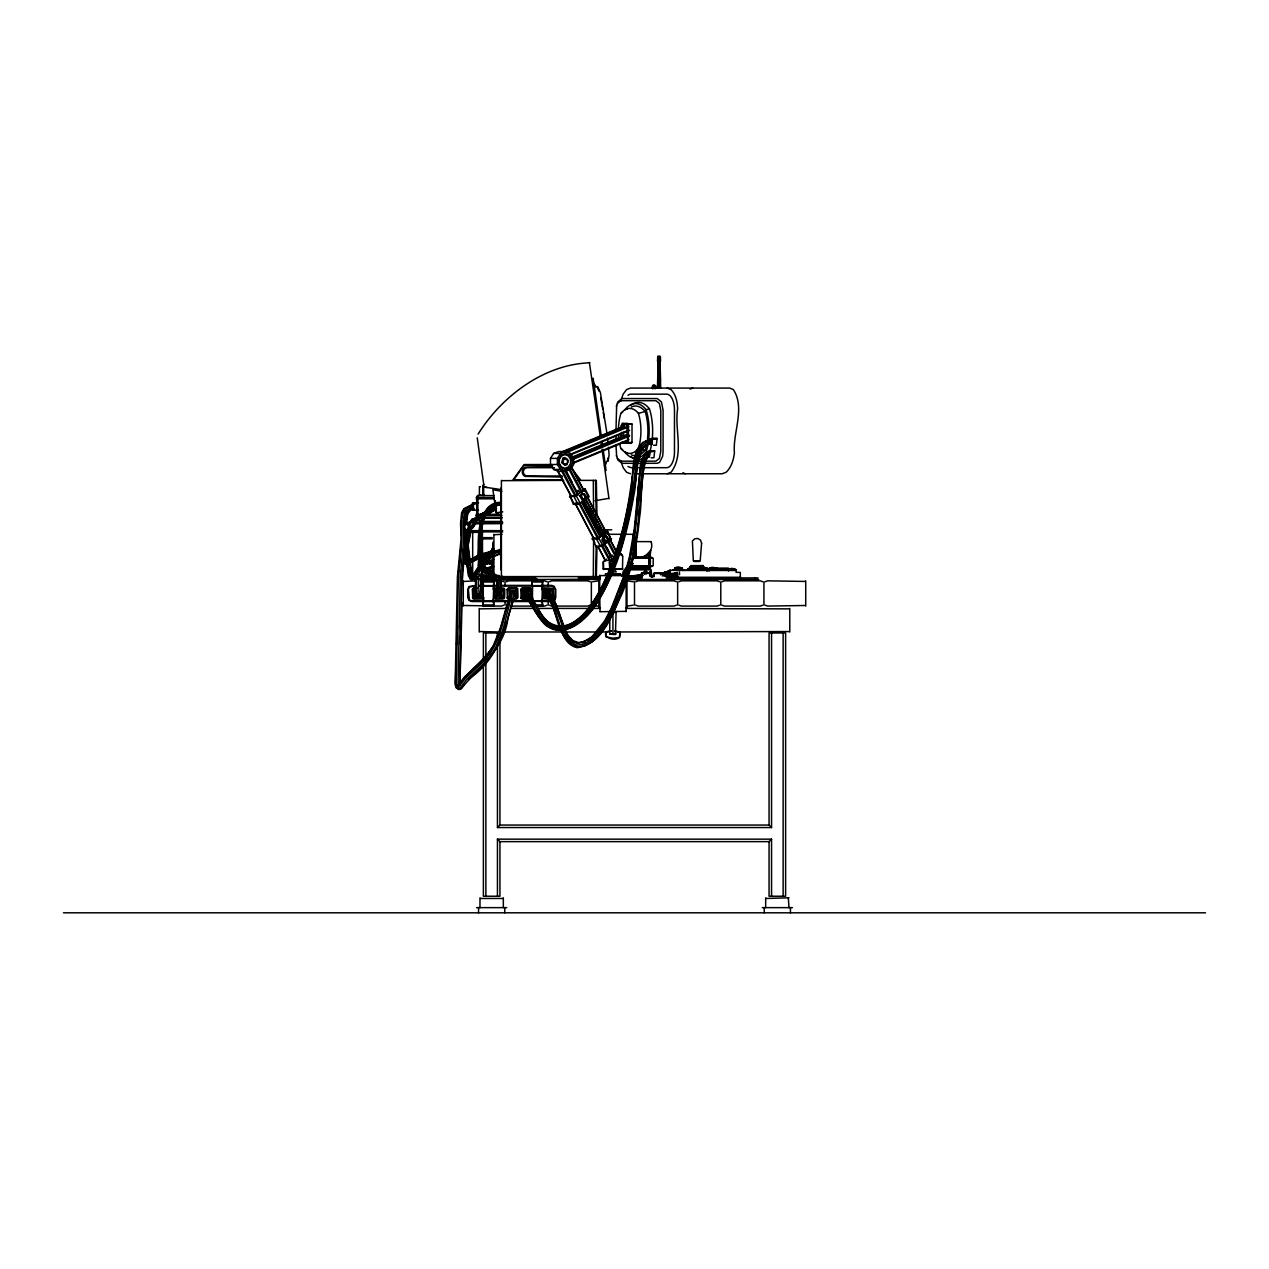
<?xml version="1.0" encoding="UTF-8"?>
<svg xmlns="http://www.w3.org/2000/svg" width="1269" height="1269" viewBox="0 0 1269 1269"><rect width="100%" height="100%" fill="white"/><g stroke="black" fill="none" stroke-linecap="round" stroke-linejoin="round"><path stroke-width="1.5" d="M478.461 503.079L473.416 504.094L473.432 508.996L473.416 508.092M476.208 515.642L476.208 514.342L482.109 514.342M477.112 516.515L477.572 517.546L477.572 495.592L494.244 495.592M493.911 606.138L483.14 606.344L483.124 604.932L483.14 580.583L493.911 580.79M492.975 552.634L492.975 543.957M493.895 606.344L493.244 599.428M504.761 912.808L504.761 907.636M542.656 606.138L531.885 606.344L532.123 602.981M542.64 606.344L541.99 599.428M615.291 557.123L609.231 561.961L609.802 569.575L603.172 568.924L603.172 561.961L606.408 559.137M616.004 445.562L616.639 456.332M616.004 439.708L616.004 435.79M616.004 429.937L616.639 405.493M651.14 457.776L653.916 457.776L654.661 451.145L649.506 452.161L649.347 455.936L646.936 455.936L647.349 456.792M649.902 452.113L649.395 456.792M653.567 445.245L656.343 445.245L657.088 438.598L651.933 439.613L651.425 444.087L649.331 443.373L649.696 444.087M652.329 439.566L651.822 444.245M652.567 388.615C650.331 384.079 657.834 384.079 655.597 388.615M492.039 566.815L492.055 567.893L492.055 562.04L491.722 567.703M635.832 556.345C644.795 559.962 654.582 550.651 651.013 541.562M642.019 575.491L641.004 575.698C639.703 570.939 651.79 571.05 649.744 575.698L654.043 575.698L654.09 573.398L657.453 573.318M462.122 583.899L465.342 539.785L468.848 525.889L465.723 540.562M658.595 388.044L658.69 356.399M466.088 524.287L467.864 513.469L472.068 508.568M479.571 562.072C482.49 543.243 475.24 509.313 500.049 504.808M473.416 504.094L463.772 508.948L461.615 512.787L460.568 523.51L461.028 539.404L457.411 576.951L455.174 682.595L455.571 685.752L457.126 686.799L464.866 676.71L485.297 657.802L493.213 645.969L500.636 627.219L510.297 593.004L511.153 591.592L514.215 592.226C514.484 601.823 508.932 611.198 507.537 620.763C502.952 650.426 478.096 667.668 460.726 689.353L459.172 688.353M465.818 524.89L467.69 512.248L470.926 508.504M479.523 554.997L479.46 566.164M501.176 585.612L501.16 594.257L498.463 595.224L497.369 594.241L496.417 578.41L493.371 578.156L486.725 571.827L482.902 570.622M646.191 573.969L646.444 571.098L646.603 573.588M648.824 562.833L649.585 554.109L648.824 554.379M649.585 554.093L649.791 554.664C646.286 569.194 652.536 569.908 649.585 554.109M658.405 368.137L658.484 361.157M650.109 565.625L649.03 553.823M648.792 565.609L648.792 557.694M611.277 630.772C597.239 632.771 612.118 643.383 619.542 637.419L620.002 632.279L614.577 630.772M611.277 631.28L606.344 631.708L605.852 636.864L612.927 638.18L619.51 637.435L620.002 632.311L614.577 631.28M658.072 361.157L657.58 388.044L657.961 361.157M456.142 656.2L455.444 684.388L455.857 687.56L458.918 689.638L466.77 679.375L487.566 660.102L495.608 647.793L503.349 628.218L512.787 591.275M501.16 594.257L500.827 579.156M480.094 563.674C483.061 544.353 475.082 509.678 500.097 504.539M513.755 596.16L514.627 593.908M660.499 573.715L660.816 574.524M478.175 566.244C481.205 545.622 473.258 509.155 500.002 503.841M561.31 630.217C563.912 637.926 568.48 645.905 577.094 647.666C603.029 644.335 612.261 613.879 622.08 593.654C631.994 569.432 637.054 543.624 639.56 517.657C642.875 496.576 639.179 472.385 649.157 453.461L648.57 452.494L644.747 454.508L640.623 463.042L634.246 529.332L629.376 557.313L624.903 573.604L611.293 608.232L604.631 620.906L591.592 637.292L584.819 641.448L578.41 642.622L572.811 640.496L568.417 636.166M648.856 564.039L650.109 565.165L650.188 564.039M497.369 594.241L496.353 576.84L493.292 576.602L484.647 569.321L477.588 569.083L482.061 561.421L491.595 553.125M649.442 574.048L650.315 571.351L650.14 573.937M456.554 644.779L457.474 625.633M459.981 643.621L460.33 635.896M531.87 580.79L542.656 580.79M514.215 592.226C507.188 624.697 498.352 659.864 468.435 679.137M649.871 574.143C652.187 565.784 650.299 578.997 653.519 576.094M483.901 597.509L483.14 604.805M493.244 599.618L493.895 582.122M532.552 587.499L532.409 600.951M542.006 599.618L542.656 582.122M493.133 589.419L493.895 580.583M532.647 597.509L532.393 601.3L551.714 601.538M541.895 589.419L542.64 580.583M582.709 493.641L585.881 497.274L583.09 499.669L581.805 499.558L579.917 496.036L582.709 493.641C586.23 493.482 587.055 500.065 582.614 499.589M585.358 497.987L607.55 539.499C609.977 542.482 600.792 541.451 603.758 538.088C610.31 546.431 599.063 539.008 603.425 537.786C605.059 532.583 610.421 539.611 607.439 539.991L604.758 541.911M608.311 539.991C604.647 533.218 607.883 536.755 602.458 538.278M500.034 595.24L499.938 578.331L498.971 575.539L495.83 575.269L487.058 568.036L480.19 567.846C483.235 559.566 490.77 551.967 499.812 550.445L496.29 551.269M488.295 575.65L483.061 571.811L482.093 572.462L480.586 593.464L479.777 595.415L477.794 596.224L475.812 595.415L476.843 573.398L477.683 570.669L478.572 569.892L479.856 570.733M479.777 595.415L481.586 570.669L482.49 569.892L487.534 573.096M498.463 595.224L498.368 578.442L497.416 575.65L494.323 575.396L485.63 568.147L478.619 567.941C478.746 547.589 472.972 506.966 500.002 502.603M637.022 505.585L637.657 495.957M648.729 554.791L648.84 565.086L650.172 565.117L649.791 554.664L648.491 554.918L648.729 556.33M640.211 500.414L640.908 490.992M479.047 544.385L478.254 555.061M636.467 513.295L635.626 522.416M644.366 573.889L644.414 571.383L645.064 574.111M638.973 517.625L639.687 508.06M465.422 544.433L465.723 540.784M609.009 498.78L602.061 449.274M480.396 542.783L480.999 535.534M460.028 556.917L459.283 564.499M460.346 553.236L461.281 542.164M465.184 525.049C465.136 518.783 465.374 509.852 473.147 508.599L467.008 511.74L465.184 515.024M479.476 539.198C480.618 525.287 481.697 502.936 500.049 502.318M638.291 488.327L639.021 480.983M467.579 545.813L470.72 529.506M476.192 576.443L475.812 591.513M461.329 520.845L461.297 535.01M461.678 517.292L462.027 513.739L464.105 510.027M631.74 483.743L632.438 476.652M641.559 483.759L642.082 478.619M642.828 471.243L643.415 465.58M637.641 529.903L638.402 522.891M457.998 576.174L458.632 570.336M640.306 469.8C636.467 504.602 636.277 540.182 625.236 573.794C614.386 598.207 607.661 636.372 577.585 643.399L571.811 641.115L567.275 636.578L563.944 629.963M653.741 385.284L653.678 388.615M459.901 683.769L462.075 602.965M478.619 567.941C481.903 559.09 490.183 551.285 499.812 549.858M630.677 492.848L631.343 487.344M735.925 570.733C735.877 567.941 728.152 567.306 728.66 570.733M481.601 530.125L482.283 524.747M634.484 486.138L629.281 516.245L621.413 547.542M639.925 474.463C641.21 467.04 640.322 456.206 648.57 452.494M635.372 477.477L635.801 474.273M708.863 570.764L709.197 568.274L716.509 568.639M709.228 570.733C707.658 566.26 716.224 566.593 716.509 569.686M633.12 471.703L636.546 453.842M641.686 575.698L642.146 573.318L643.684 573.318M466.437 555.6L466.294 561.929M633.215 540.816L633.77 537.025M634.326 533.234L634.881 529.427M636.53 537.548L637.355 531.822M607.454 461.297L607.946 458.014M608.152 461.186L609.12 454.651L608.454 447.307M511.153 591.592L501.572 627.806L493.942 647.142L485.932 659.261L465.279 678.376L457.427 688.575M661.45 573.731L669.921 570.447L670.111 572.414L665.432 574.191M636.435 469.482L637.038 465.802M621.667 426.479L622.54 424.75L627.172 424.75M623.491 426.479L624.364 424.75M510.566 595.526L510.297 593.004M593.305 576.507L593.575 541.308M629.392 500.525L630.106 496.623M635.69 543.275L628.853 573.239M631.883 548.256L632.581 544.56M626.838 513.929L627.584 510.122M735.528 569.321L728.961 569.289L735.544 569.638M474.511 588.8L473.527 589.197L475.066 590.735L475.066 596.192L473.527 597.731L474.511 598.127L482.061 597.731L482.458 590.18L481.078 588.8M482.061 597.731L480.523 596.192L480.523 590.735L482.061 589.197M495.973 588.8L495.005 589.197L496.544 590.735L496.544 596.192L495.005 597.731L495.973 598.127L503.539 597.731L503.936 590.18L502.556 588.8M503.539 597.731L501.985 596.192L501.985 590.735L503.539 589.197M515.753 598.127L517.133 596.747L517.133 590.18L515.753 588.8L508.203 589.197L509.741 590.735L509.741 596.192M516.721 597.731L515.182 596.192L515.182 590.735L516.721 589.197M529.49 598.127L530.87 596.747L530.474 589.197L521.94 589.197L523.478 590.735L523.478 596.192L521.94 597.731L527.841 598.127M528.935 596.192L528.935 590.735L530.474 589.197M551.111 598.127L552.491 596.747L552.078 589.197L543.56 589.197L545.099 590.735L545.099 596.192L543.56 597.731L549.461 598.127M550.54 596.192L550.54 590.735L552.078 589.197M585.009 497.274C587.119 499.431 583.137 489.485 580.901 495.544L580.028 495.544M660.53 574.635L665.146 571.843L666.622 572.858L665.575 573.889L670.27 572.176M664.813 572.779L665.464 572.335L660.578 574.365L666.082 571.938M664.94 572.858L669.921 570.447M669.572 572.176L669.207 570.447M477.794 596.224L478.905 572.747L480.634 569.083L483.775 571.288M620.89 426.178L622.381 423.196L632.01 424.068L632.01 442.484L630.947 443.357L621.334 442.484L626.426 443.357M626.918 443.357L628.409 440.375L628.409 426.178L626.918 423.196M468.023 540.975L471.862 527.143L468.15 545.242L472.163 576.887M674.521 569.321L674.822 567.877M689.479 568.671L689.781 567.227M708.879 569.718L709.197 568.274M728.295 570.764L729.009 568.972M637.657 462.138L638.37 458.807M674.886 569.305C674.378 565.879 682.103 566.513 682.151 569.305M709.26 569.686L709.625 567.925L716.144 568.591M482.664 523.018L484.155 516.102L488.279 508.171L490.564 506.41M633.326 557.916L631.803 561.295M662.307 575.952C670.318 573.112 656.834 572.113 653.884 573.318M623.301 530.188L624.887 523.018M474.13 502.794L472.449 503.619M479.412 486.693L479.412 495.164M463.28 580.837L463.28 606.09M501.398 480.38L501.398 576.507M493.911 534.297L493.911 574.397M479.222 608.422L479.222 631.978M479.983 897.786L479.983 907.636M599.714 575.206L599.714 590.593M635.832 541.562L635.896 556.282M626.14 611.721L626.14 581.043M646.444 571.098L644.795 571.034L644.795 573.509M670.143 570.146L670.143 577.284M789.778 631.978L789.778 608.422M805.72 606.09L805.72 580.837M765.667 897.786L765.667 907.636M469.133 526.905L470.133 527.698C463.819 544.401 467.325 563.135 471.354 579.632L472.227 579.901M464.914 517.53L466.595 511.28M503.476 618.574L504.269 615.639M627.172 568.433L630.138 557.503M620.747 539.277L622.286 533.821M504.665 614.18L505.585 610.912M468.531 528.776C462.757 545.036 466.389 563.246 470.196 579.235L471.053 579.521M506.045 609.294L506.87 606.408M602.981 537.564L580.901 495.544L603.616 537.564L583.28 499.447M501.112 626.775L503.095 620.049M640.988 463.931L642.336 459.457M504.491 627.124L506.014 622.127M468.642 523.811L468.642 530.458L465.279 530.458M604.504 465.85L605.44 462.947M605.202 465.755L606.614 461.408M507.283 604.964L508.504 601.22M511.93 601.855L513.041 598.524M616.417 406.334L617.86 401.892L622 398.545L657.263 398.545L661.419 401.892L663.084 410.188L663.084 451.637L662.624 456.332L659.61 462.36L657.263 463.296L622 463.296L617.86 459.949L616.417 455.508M620.763 401.178L623.095 394.247L626.569 389.599L630.392 388.076L729.675 388.076L733.371 389.599C745.538 408.301 732.61 432.539 734.402 452.985C733.482 459.997 731.452 467.23 726.169 472.242L722.204 473.765L636.213 473.765M621.683 576.3L623.349 571.367L627.267 566.164M500.494 628.583C495.497 653.662 472.084 666.193 458.172 685.355L456.666 684.292L456.285 681.136L458.426 576.142L461.979 538.881L461.488 523.082L462.519 512.375L464.613 508.568L473.147 504.269L473.147 508.837M619.383 591.576L625.062 575.666M628.345 575.111L614.006 611.119M610.278 569.813L617.543 550.143M620.89 549.414C609.215 578.997 597.826 618.622 564.324 629.725M639.084 455.476C640.258 449.496 644.541 444.055 650.981 443.769L650.965 439.835C630.407 442.389 634.262 470.164 630.994 485.17C626.537 520.02 617.353 554.41 602.125 586.167C592.829 604.758 571.098 638.83 547.113 621.064C538.278 612.816 535.328 599.507 526.365 591.592L523.97 593.321C530.648 603.536 536.454 614.91 544.528 624.205C563.515 641.019 587.373 619.653 597.112 602.664C617.591 570.304 627.235 532.583 633.881 495.243C637.387 479 634.754 459.854 644.922 445.927M657.881 356.399L657.691 361.157M652.932 385.284L652.726 388.615M622.841 575.698L624.443 571.605M624.062 576.174L625.585 572.256M624.285 576.11L625.76 572.351M637.212 452.192L639.195 447.227M475.701 585.39L468.943 586.564L467.769 589.419L467.769 597.509L468.943 600.364L471.798 601.538L508.837 601.538M475.812 585.977L469.403 587.024L468.356 589.546L469.403 599.904L471.925 600.951L508.837 600.951M476.985 588.023L473.734 588.023L472.354 589.403L472.75 598.508L482.664 598.333L482.839 588.419L483.235 597.525L481.855 598.905L473.734 598.905M472.512 589.562L473.892 588.182M473.527 589.197L473.527 597.731M504.301 588.419L504.539 597.366L503.158 598.746L494.228 598.508L494.228 588.419L503.333 588.023L504.713 589.403L504.301 598.508L495.211 598.905M493.99 589.562L495.37 588.182M495.005 589.197L495.005 597.731M516.531 588.023L508.393 588.023L507.013 589.403L507.426 598.508L516.531 598.905L517.911 597.525L517.498 588.419L508.568 588.182L507.188 589.562M508.203 589.197L507.79 596.747L509.17 598.127M530.268 588.023L522.146 588.023L520.766 589.403L521.162 598.508L528.158 598.746M512.47 598.746L517.34 598.333L517.498 588.419M520.924 589.562L522.305 588.182L531.235 588.419L531.235 598.508L531.235 588.419M521.94 589.197L521.94 597.731M549.763 598.746L542.942 598.333L542.545 589.562L543.925 588.182L552.697 588.594L552.856 598.508L552.856 588.419L542.783 588.419L542.783 598.508L550.254 598.905M543.56 589.197L543.56 597.731M595.542 576.507L596.176 547.256M596.335 576.507L596.969 547.256M649.538 441.517L650.965 439.835M647.666 452.763L644.604 455.857M614.196 603.584L616.417 598.445M497.845 643.748L501.271 635.88M477.112 496.639L477.572 495.592M602.807 586.675L605.043 581.614M606.534 578.252L609.532 571.51M663.211 573.715L666.495 573.318L664.94 573.398M582.852 501.541L578.029 504.316L573.445 504.316L569.892 495.893L573.08 501.874M571.066 495.576L574.825 496.068L578.125 494.038M573.445 504.316L573.874 503.365M593.353 538.119L575.063 503.047M583.692 489.771L581.25 491.817L576.412 491.817L578.521 490.262M569.464 496.845L576.3 495.893L585.088 488.993L582.788 488.993M587.69 497.242L585.279 499.256M586.072 499.256L589.07 496.465L585.088 488.993M605.313 531.235L607.613 531.235L611.166 539.658L602.807 545.591L595.97 546.542L592.417 538.119L594.812 542.609M593.591 537.802L597.35 538.31L600.649 536.264M595.97 546.542L596.398 545.591M587.801 497.591L606.17 532.028L603.774 534.043M604.615 534.011L607.613 531.235M603.854 543.1L612.15 558.646L610.341 560.216L605.329 560.597L598.127 546.384M615.37 556.361L611.293 556.361L606.868 547.367M611.563 569.575L622.508 568.924L622.746 556.171L620.969 553.776L617.94 553.776M657.088 438.598L652.964 438.297L649.252 439.566L651.933 439.613M654.661 451.145L650.553 450.844L646.825 452.113L649.506 452.161M644.43 461.519L648.57 456.158M607.772 616.702L611.975 608.723M607.645 622.793L613.101 612.784M484.71 567.957L485.567 566.45M559.47 625.506L552.665 606.249L545.559 593.004L548.002 591.275C561.009 604.932 559.058 628.25 573.223 641.257M595.288 599.698L601.871 588.293M477.731 570.955L474.828 575.555L472.338 576.602L475.098 576.602M481.665 569.115L483.949 565.006L491.975 562.627M476.621 570.558L473.654 575.222L471.275 576.11M474.352 574.302L477.62 568.877M484.25 558.122L480.126 564.832M477.525 568.147L471.782 576.634M483.156 562.183L485.059 559.09M480.602 564.055L485.995 555.6M480.317 563.642L485.741 555.061M550.492 458.379L553.601 453.445L558.63 451.558L565.53 451.558L570.558 453.445L573.667 458.379L573.667 464.502L570.558 469.435L565.53 471.322L558.63 471.322L553.601 469.435L550.492 464.502L550.492 458.379L557.377 458.379L560.501 453.445L565.53 451.558M470.45 527.967L473.591 523.129L476.589 522.257L474.4 519.084L472.417 518.862L468.198 524.874L468.705 526.603L472.433 528.11L476.589 522.257M468.705 526.603L471.878 521.718L471.386 519.973M472.417 518.862L468.198 524.874M472.433 528.11L475.558 523.351M488.708 654.867L490.643 651.965M461.773 687.893L464.026 684.578M478.096 434.109C501.35 396.896 542.577 365.44 587.373 362.918L589.863 362.553M599.777 629.376L601.966 626.22M513.866 479.745L523.811 465.469L552.459 465.469M588.895 608.85L594.225 601.22M483.092 566.688L491.166 557.234L499.812 553.347M606.725 624.459L599.571 634.326L592.369 641.559L584.93 645.794M482.188 567.655L490.675 557.916L499.812 553.95M475.431 576.76L476.272 575.634M617.384 403.431L620.874 400.687L655.914 400.687L659.404 403.431L660.784 410.395L660.784 451.431L659.404 458.41L655.93 461.155L638.402 461.155M471.925 520.211L474.654 519.053L471.925 520.211L472.322 521.591L475.24 522.891L476.002 520.163L476.049 522.019M468.388 525.54L469.562 524.192L468.784 526.921L472.084 527.634L470.085 527.92L468.562 525.778M472.306 577.252L473.242 576.063M468.784 526.921L470.529 527.523M650.87 576.824L653.107 576.221L652.028 576.745M475.24 522.891L476.398 521.543M473.686 522.701L475.605 522.431M487.867 556.647L489.247 555.013M635.309 555.743L634.246 555.727M472.322 521.591L472.306 519.767M616.686 568.924L615.798 568.924M622.191 569.575L622.746 568.924L603.172 568.924M486.884 556.25L488.486 554.442M640.813 578.426L626.22 579.045M483.441 561.533L485.789 558.915M474.701 519.116L472.671 519.751L474.194 521.924L481.379 517.213M471.703 528.11L472.512 527.222M475.542 522.067L475.891 520.084M496.052 508.932L474.241 521.718L473.242 520.893L472.94 519.862L476.161 517.038L495.544 506.045M631.978 562.532L632.501 563.896M631.216 565.022L632.232 563.912M631.359 565.149L632.93 563.42M631.518 565.244L632.945 563.69M643.034 442.199C631.248 456.507 633.929 477.223 630.376 494.513C623.872 531.013 614.259 567.719 594.749 599.587C585.866 615.465 564.086 637.038 545.956 621.144C537.866 612.451 533.281 601.189 526.365 591.592M598.682 630.947L592.1 637.958L588.007 640.464M474.13 510.344L472.449 509.535M479.412 521.448L502.016 521.448M472.75 598.508L472.512 597.366M494.228 598.508L493.99 597.366M507.426 598.508L507.188 597.366M508.203 597.731L509.44 596.478M521.162 598.508L520.924 597.366M554.125 587.024L555.759 589.419L555.759 597.509L554.569 600.364L555.172 589.546L554.125 587.024L551.603 585.977L501.065 585.977M607.613 534.297L633.326 534.297M645.223 556.092L650.775 550.54L650.14 555.457L644.684 556.155M599.714 611.721L625.776 611.357M612.927 634.579L612.927 612.562L616.084 612.562L615.417 634.579L609.77 633.913L609.77 616.433M683.198 570.463L683.896 569.781L673.046 569.781L673.728 570.463M497.448 827.547L499.938 825.056L769.062 825.056L771.552 827.547L497.448 827.547L497.448 644.747M503.333 907.636L503.333 897.786M769.062 825.056L769.062 632.961L785.622 632.961L785.622 896.231L769.062 896.231L769.062 841.633L771.552 839.158L497.448 839.158L497.448 896.231M766.365 898.468L789.017 897.786M740.319 577.284L740.319 572.43L736.004 572.303M476.858 666.828L480.935 662.894M497.385 592.877L498.511 591.925M472.94 519.862L480.903 514.215L495.64 506.41M475.367 521.829L482.585 516.769M473.242 520.893L495.862 507.6M649.109 454.937L645.16 460.06L644.002 464.327L637.514 529.934L632.517 558.233L621.334 593.242L613.498 611.103L606.106 624.554L598.809 634.484L591.465 641.733L583.851 645.937L576.649 646.952C555.203 638.45 558.757 609.183 545.559 593.004M649.696 554.759L648.76 554.918M644.557 573.318L642.019 573.334L642.923 573.318M489.326 561.802L493.704 559.28M488.486 562.072L493.181 559.407M670.46 571.304L662.355 574.492M483.489 577.633C474.987 581.012 493.657 578.616 479.888 574.492M591.988 539.071L596.573 539.071L601.395 536.295M609.231 557.123L612.07 555.108M487.566 552.983L492.658 550.175M487.962 552.983L492.658 550.413M606.249 559.756L603.394 561.786L603.743 569.575M612.959 559.756L610.103 561.786L610.119 568.924M486.313 568.639L491.975 565.974L491.975 567.655L489.913 567.941M641.591 577.712L638.799 579.505L625.839 579.425M618.431 428.922A33.486 16.703 -90 0 1 620.89 413.361L622.682 412.108M477.525 571.811L475.415 578.537L475.812 595.415M649.744 575.698L649.807 573.414M477.144 517.244L486.297 511.581M500.034 515.166L496.147 512.755L496.369 508.346M649.157 453.461L644.271 458.664L642.891 463.169L633.977 542.989L626.474 574.365L620.018 592.353L612.356 609.913L605.234 623.095L598.207 632.834L591.132 639.988L583.803 644.144L576.856 645.175C555.901 636.578 558.947 607.867 546.384 591.592M470.561 562.516L481.728 556.52M469.467 563.388L481.046 557.202L489.755 554.585M469.498 561.929L480.237 556.345L491.975 553.125M469.102 560.311L477.445 555.679M469.324 560.39L478.381 555.616M468.198 562.738L465.342 564.404L464.803 563.23L465.263 552.792M468.023 561.199L465.12 562.897L464.533 561.77L464.898 549.858L468.293 575.158L469.689 578.061L471.433 577.998M484.298 515.436L496.02 509.218M491.722 561.104L492.943 560.422M484.012 515.975L496.116 509.583M489.897 561.644L491.389 560.835M480.967 574.254L481.966 573.715C494.783 579.489 478.064 578.283 483.949 577.918M490.881 509.139L494.038 507.505M648.919 555.108L649.791 554.664M641.004 575.698L643.066 575.491M489.104 569.131L491.563 567.957M579.996 503.047L574.825 503.555M605.63 541.609L604.33 541.8M601.347 545.781L602.537 545.273M624.174 426.035L561.009 452.208L565.086 452.208L628.266 426.035M562.659 452.161L622.222 427.479M567.481 452.161L628.853 426.733M570.193 454.334L627.949 430.397M570.051 455.032L629.614 430.35M571.082 457.538L626.807 434.458M572.731 457.49L623.063 436.647M573.366 458.283L629.107 435.204M572.16 459.727L629.694 435.901M573.08 462.662L628.805 439.566M572.922 463.359L626.854 441.009M487.597 568.972L491.975 567.465M648.887 554.712L649.839 554.315M620.89 413.361A33.486 16.735 -89.9 0 1 638.434 413.361L645.16 411.553A36.706 18.353 -90 0 1 647.444 439.28M490.056 568.115L493.736 566.799M667.256 473.765L671.079 472.242C684.625 454.35 674.267 429.239 677.646 408.84C677.329 401.987 676.028 394.722 671.079 389.599L667.256 388.076M605.043 536.089L584.723 497.987L587.499 503.174M506.379 581.741L508.679 580.837L544.591 580.837L546.891 581.741M549.525 581.741L551.825 580.837L587.737 580.837L590.037 581.741M503.745 605.186L501.445 606.09L463.899 605.487M592.671 581.741L598.746 580.837M546.891 605.186L544.591 606.09L510.566 606.09M635.817 581.741L638.117 580.837L674.029 580.837L676.329 581.741M590.037 605.186L587.737 606.09L551.825 606.09L549.525 605.186M678.963 581.741L681.263 580.837L717.175 580.837L719.475 581.741M633.183 605.186L627.108 606.09M722.109 581.741L724.409 580.837L760.321 580.837L762.621 581.741M676.329 605.186L674.029 606.09L638.117 606.09L635.817 605.186M765.255 581.741L767.555 580.837L805.101 581.44M719.475 605.186L717.175 606.09L681.263 606.09L678.963 605.186M762.621 605.186L760.321 606.09L724.409 606.09L722.109 605.186M489.675 568.956L491.626 568.195M486.884 563.737L491.024 562.135M690.162 389.091L692.811 388.076M664.385 575.618L666.193 575.698L665.844 573.414M648.618 555.029L649.284 553.918M608.486 498.4L595.05 500.747M491.706 505.538L496.084 503.904M486.471 562.595L490.77 561.009M627.346 408.808L624.887 409.713A39.656 19.828 -90 0 1 646.095 409.713L649.442 408.808A41.354 20.669 -90 0 1 652.139 439.994M488.851 569.131L493.26 567.735M665.178 572.811L667.034 572.145M646.809 444.784L650.981 443.769M652.092 576.713L654.106 576.618M480.761 554.156L493.229 550.809M660.895 574.492L664.226 573.35M480.094 554.823L493.133 551.365M487.391 562.04L490.532 560.977M469.149 506.728L473.147 505.379M473.147 507.394L467.515 510.281L465.675 513.659L464.771 524.16L465.295 539.864L461.789 576.951L459.965 685.086L458.474 684.007L458.125 680.866L460.25 576.142L463.756 539.071L463.233 523.351L464.2 512.739L466.167 509.123L473.147 505.601M566.672 626.172L572.256 624.316M639.354 578.759L642.146 577.839M660.467 574.016L664.813 572.589M480.015 594.209L476.065 594.209M652.964 438.297L649.395 439.28L656.93 438.297M650.553 450.844L646.984 451.827L654.518 450.844M499.812 551.904C491.214 553.522 484.33 561.041 481.379 568.877L482.617 569.321M489.612 564.277L491.975 563.674M485.059 563.801L488.803 562.881M619.542 554.093L620.969 553.776M620.081 554.712L622.111 555.045L622.508 556.282M667.843 571.653L669.762 571.224M501.667 480.665L563.706 480.38M479.603 486.884L480.475 486.693M474.273 502.952L478.461 502.794L473.432 503.809M494.323 534.709L502.016 534.297M635.896 541.625L650.949 541.625M463.899 581.44L476.272 580.837M600.078 575.587L625.776 575.587M479.65 608.866L507.219 608.422M670.302 570.32L687.163 570.146M805.101 605.487L767.555 606.09L765.255 605.186M789.35 631.55L617.733 631.978M480.665 898.468L502.635 898.468M666.177 572.398C664.972 573.065 666.384 570.542 666.733 573.604M640.322 577.157L634.484 577.268M667.843 571.986L669.762 571.558L669.762 574.698M677.36 572.287L674.664 572.874L674.664 576.443L677.836 577.046L677.424 572.985M641.384 573.414L642.653 573.334M640.655 578.077L633.199 578.156M480.523 596.192L475.066 596.192M501.985 596.192L496.544 596.192M514.389 596.351L515.182 596.192M475.066 590.735L475.875 590.577M496.544 590.735L497.353 590.577M509.741 590.735L515.182 590.735M523.478 590.735L528.935 590.735M545.099 590.735L550.54 590.735M651.584 442.405C633.643 446.45 638.402 471.989 634.563 485.726C629.408 521.226 620.351 556.409 604.456 588.705C593.955 607.597 574.984 637.99 549.398 627.108C536.803 619.573 532.837 604.282 523.97 593.321M582.059 642.748L585.279 642.13M500.16 549.112L499.812 554.775M651.568 440.771C632.47 444.166 636.911 471.053 633.104 485.313C628.028 520.576 618.955 555.489 603.298 587.595C593.051 605.979 574.968 636.197 549.858 625.728C537.422 618.146 533.266 603.045 524.747 591.909M645.477 440.914L650.125 440.153M638.894 576.285L626.664 577.792M638.481 575.349L627.838 576.697M638.481 577.236L625.966 578.727M677.424 572.985L665.797 573.969M501.858 491.373L492.895 489.675L496.147 512.755L502.762 511.851M645.049 571.589L646.064 571.447M479.983 575.999L482.696 575.65M480.808 577.982L483.521 577.633L481.792 576.047M665.844 574.365L674.664 573.715L668.414 574.064M579.854 579.283L536.438 579.473L531.854 577.395L536.438 579.283M628.107 576.316L642.162 574.762M628.377 576.697L642.003 575.143M626.537 578.727L642.003 577.03M626.251 579.124L642.162 577.411M718.888 568.798L725.852 569.115M689.035 567.989L704.739 567.989L703.66 568.02M561.374 626.965C542.862 626.759 537.295 604.916 527.888 592.528M668.477 575L677.583 574.651M668.969 576.443C668.557 575.84 669.286 576.427 674.664 575.603L666.733 575.587M668.446 576.332L677.789 576.348L674.664 575.92M695.015 561.358L698.902 561.358M688.242 569.115L705.897 569.067L704.66 569.067M704.374 569.131L705.58 569.115M476.208 515.626L478.159 515.626M705.072 569.813L706.484 569.781L687.56 569.813M688.908 569.067L687.639 569.083L695.761 569.067M478.159 514.342L476.684 514.357L476.763 515.626L478.032 515.642L476.684 515.626M478.159 498.796L476.208 498.812L493.958 498.796M476.763 515.626L478.064 515.626M699.505 569.115L705.104 569.099M478.064 497.511L476.208 497.527L493.958 497.527M702.249 565.625L703.169 565.625L690.685 565.625M660.324 356.399L657.754 356.399L657.532 361.157L660.546 361.157L660.388 356.906M627.965 424.068L632.01 424.068M621.889 425.178L623.713 425.178M623.951 441.802L626.759 441.802L627.632 440.057L626.759 424.75M627.965 442.484L632.01 442.484M649.982 444.42L651.616 444.42M553.601 453.445L560.501 453.445M647.555 456.951L649.205 456.951M634.5 461.155L620.874 461.155L617.384 458.41M565.53 471.322L560.501 469.435L557.377 464.502L524.113 464.565L513.025 479.745L562.199 479.745M552.554 466.643L524.843 467.309A5.235 5.235 0 0 0 524.843 476.383L562.262 477.049M554.442 467.706L527.46 467.706A4.14 4.14 0 0 0 523.32 471.846A4.14 4.14 0 0 0 527.46 475.986L562.151 475.986M553.601 469.435L560.501 469.435M567.116 469.435L570.558 469.435M580.441 479.745L571.875 468.642M577.427 480.38L596.335 480.38L596.969 515.579M583.137 493.752L584.01 493.752L579.917 496.036M478.968 495.164L484.393 495.164M474.067 508.964L472.449 508.964L472.449 510.106L474.067 509.535M478.461 510.344L474.273 510.201M485.979 514.342L499.875 514.357M483.997 515.626L501.858 515.626M478.635 517.546L502.064 517.546M478.968 517.974L502.016 517.974M466.944 522.4L469.911 522.4L469.53 523.621L465.279 523.811M477.065 522.4L502.698 522.4M473.496 523.811L502.651 523.621M603.409 529.792L611.737 529.792M469.53 530.648L502.651 530.648M469.911 531.87L502.698 531.87M604.234 531.997L606.233 531.997M472.036 532.377L480.285 532.377M482.49 532.377L481.839 553.554M598.952 534.043L602.156 534.043M492.229 537.644L482.49 537.644L482.49 560.375M482.49 538.865L492.229 538.865M609.294 538.706L611.595 538.706M493.689 548.795L492.071 548.795L492.071 549.921L493.689 549.921M492.071 549.35L493.689 549.35M634.246 555.965L635.69 555.981L635.69 541.926M649.205 556.155L650.6 556.155M633.041 557.488L652.028 557.488M633.041 558.186L653.202 558.186L653.202 565.768L629.9 565.768M693.857 561.39L699.647 561.39M629.154 566.466L652.028 566.466M629.71 567.814L650.6 567.814M712.147 567.957L717.175 567.957M711.941 568.1L728.406 568.1M630.741 569.146L650.22 569.146M711.433 569.464L729.231 569.464M711.401 569.829L729.294 569.829M627.917 569.844L651.394 569.844M488.327 570.162L492.229 570.162M612.927 571.859L616.417 571.859M605.376 573.953L609.152 573.953M620.478 573.953L612.927 573.953L620.478 574.365M605.376 574.365L609.152 574.365M663.1 575.491L671.127 575.84M650.14 575.952L654.328 575.952M666.399 576.38L671.111 576.38M486.376 576.602L491.087 576.602M496.353 576.602L599.856 576.602M666.431 576.919L671.127 576.919M477.271 576.998L471.338 576.998L472.227 577.014M485.9 576.998L492.34 576.998M499.875 576.998L533.424 576.998M599.904 576.998L578.426 577.141L578.965 579.473L599.745 579.41M666.511 577.157L671.174 577.157M669.762 577.284L676.409 577.284M677.789 577.284L740.684 577.284M476.938 577.934L470.958 577.934L473.099 577.982M485.694 577.934L492.213 577.934M499.812 577.934L510.122 577.934M513.945 577.934L533.456 577.934M584.803 577.934L599.936 577.934M666.257 577.918L758.053 577.918M483.013 578.125L495.386 578.125M500.383 578.125L510.186 578.125M514.072 578.125L525.683 578.125M527.618 578.125L535.423 578.125M584.739 578.125L599.967 578.125M477.271 578.886L471.338 578.886L473.48 578.934M480.237 578.886L496.116 578.886M499.875 578.886L536.85 578.886M578.426 578.934L599.904 579.029M475.098 579.267L472.274 579.267L475.827 579.346M479.523 579.267L496.353 579.267M500.034 579.267L510.106 579.267M513.882 579.267L536.803 579.267M584.882 579.267L599.856 579.267M481.125 579.41L495.671 579.41M500.509 579.41L535.391 579.41M626.14 579.473L626.981 579.473L626.981 607.454L626.14 607.454M633.183 579.473L637.149 579.473M640.322 579.473L758.688 579.473M480.142 580.837L497.575 580.837M627.108 580.837L633.183 581.741M483.124 582.011L493.911 582.011M531.885 580.583L531.87 582.011L542.656 582.011M479.603 585.39L483.505 585.39M493.244 585.39L497.147 585.39M501.033 585.39L532.219 585.39M541.974 585.39L551.714 585.39L554.569 586.564M483.632 585.628L493.403 585.628M531.87 582.011L532.393 585.628L542.149 585.628M479.698 585.977L497.178 585.977M528.126 596.351L523.478 596.192M549.747 596.351L545.099 596.192M522.146 598.905L528.634 598.905M512.739 600.951L551.603 600.951M512.739 601.538L530.283 601.538M483.124 604.932L493.911 604.932M535.47 604.932L542.656 604.932M594.971 606.09L598.746 606.09M599.714 607.454L598.873 607.454L598.873 599.063M511.169 608.422L532.869 608.422M536.819 608.422L588.118 608.422M592.068 608.422L599.967 608.422M625.617 608.422L789.35 608.866M499.32 631.978L479.65 631.55M503.27 631.978L607.867 631.978M499.938 632.961L483.378 632.961L483.378 660.673M609.77 633.913L616.084 633.913M497.448 839.158L499.938 841.633L769.062 841.633M476.573 907.636L506.743 907.636M762.257 907.636L792.427 907.636M63.45 912.808L1205.55 912.808M689.844 566.767L703.994 566.751M647.111 573.318L650.109 573.398M660.657 573.318L663.1 573.398M703.534 569.353L705.802 569.353M677.947 570.479L736.274 570.463M503.254 579.394L507.045 579.41M648.824 565.054L650.156 565.054M503.317 579.711L507.108 579.759M652.329 576.713L651.235 576.364M475.827 576.681L471.687 575.745M476.763 578.965L473.289 578.886M648.84 564.816L650.172 564.848M663.401 573.334L664.21 575.698M703.169 567.576L706.421 567.751L706.77 570.733M703.153 567.576L706.421 567.751L706.817 569.162M703.153 567.893L706.817 568.115L707.182 569.194L706.436 568.068M681.754 567.893L675.203 567.846L681.786 568.211M469.197 524.652L470.751 524.779M470.133 527.698L471.259 527.793M706.595 569.131L710.307 569.48M706.547 569.971L710.275 570.32M484.123 487.09L501.62 489.644M484.123 487.074L487.153 487.455M473.527 519.227L474.654 519.338M486.344 568.813L488.105 569.067M485.408 571.558L487.169 571.811M483.965 571.669L487.772 572.842L494.482 579.156L498.178 580.441M641.495 449.718L645.16 450.273A36.706 18.353 -90 0 0 646.524 444.959M501.192 590.577L501.985 590.735M666.733 575.936L668.414 576.3M501.667 576.221L502.921 576.507M660.499 573.398L654.09 573.398L654.043 575.698M473.337 579.219L471.069 576.078L470.164 564.911M642.495 575.491L642.336 573.398M627.346 453.017L624.887 452.113A39.656 19.828 -90 0 0 646.095 452.113A39.656 19.828 -90 0 0 646.095 409.713M574.635 641.781L577.427 642.828M550.841 627.632L556.853 629.947M573.366 645.144L577.918 646.92M501.445 580.837L503.745 581.741M627.981 466.5L630.979 467.69L666.669 467.69A15.609 7.804 -90 0 0 674.473 452.065L674.473 409.76A15.609 7.804 -90 0 0 666.669 394.151L630.979 394.151A15.609 7.804 -90 0 0 627.996 395.341M630.392 473.765L626.553 472.242L623.095 467.595L620.763 460.647M477.699 570.622L478.968 571.129M682.865 472.75L685.339 473.765M531.854 576.618L536.438 578.505M507.584 598.333L508.568 598.746M481.681 588.182L482.839 588.419M524.589 595.002L526.952 596.636M546.162 594.685L548.827 596.747M619.669 443.722A33.486 16.703 -90 0 0 620.89 448.465L622.682 449.718M472.702 521.147L474.051 522.257M471.878 521.718L473.591 523.129M500.081 591.925L501.176 592.877M490.135 569.955L496.956 576.3L500.113 576.586L501.192 585.358M567.164 639.909L570.669 643.383M550.841 596.478L552.078 597.731M529.221 596.478L530.474 597.731M541.673 619.684L544.702 623.016M593.559 382.968L596.113 386.759M592.861 383.064L595.431 386.855M649.538 443.151L650.14 444.071M483.378 565.562L484.901 567.989M481.459 566.767L482.997 569.21M482.839 566.846L484.377 569.289M531.759 603.616L533.757 606.804M536.739 611.595L538.706 614.831M548.002 591.275L553.998 603.124L562.754 626.918M483.108 564.911L484.076 566.64M584.644 489.945L588.642 497.416M607.185 532.187L611.166 539.658M571.272 466.595L584.121 490.706M609.85 538.913L616.274 550.968M571.098 466.976L583.946 491.087M586.706 496.258L606.915 534.138M609.659 539.309L617.02 553.078M569.448 468.15L582.312 492.261M608.025 540.467L616.29 555.981M589.339 506.648L597.651 522.241M599.507 525.699L604.123 534.36M568.528 468.547L581.392 492.642M607.105 540.864L614.45 554.648M566.45 471.592L571.97 481.934M586.659 509.472L592.179 519.814M596.763 528.427L599.523 533.583M565.355 470.26L577.3 492.642M581.9 501.255L600.269 535.692M604.853 544.306L611.293 556.361M565.133 470.498L578.045 494.688M581.725 501.604L600.174 536.184M564.959 470.878L577.871 495.084M581.551 502.001L599.999 536.565M601.839 540.023L611.975 559.042M576.3 495.893L580.282 503.365M598.825 538.119L602.807 545.591M562.389 470.323L576.221 496.258M579.901 503.174L599.269 539.468M602.029 544.655L610.341 560.216M561.469 470.72L575.301 496.639M578.981 503.555L597.429 538.119M601.109 545.036L609.421 560.597M574.048 496.845L578.029 504.316M596.573 539.071L600.57 546.542M557.567 470.323L571.399 496.258M575.999 504.903L593.527 537.739M557.392 470.72L571.224 496.639M597.953 546.765L605.329 560.597M553.665 602.109L555.885 606.598M597.651 386.537L600.396 392.549L606.836 432.634M596.953 386.633L599.016 391.153M467.151 561.295L467.674 562.484M595.542 480.38L596.176 515.579M466.231 563.722L466.738 564.959M565.657 630.709L556.361 605.281L549.509 592.226M589.466 363.077L600.411 437.535M556.472 608.216L559.455 616.353M651.346 571.336L651.409 576.713M755.182 577.918L755.674 579.473M475.653 520.163L475.954 521.194M472.925 525.239L473.416 526.952M788.335 898.468L789.017 907.636M659.706 356.399L659.817 361.157M654.756 385.284L654.867 388.615M632.914 534.709L633.326 540.42M600.078 611.357L599.714 596.335M479.603 521.258L479.412 517.974M600.745 398.085L601.776 403.51M593.305 480.38L593.575 511.613M649.649 554.632L650.188 561.104M542.117 600.951L542.656 604.805M532.409 585.977L531.885 582.122M493.371 600.951L493.895 604.805M483.663 585.977L483.14 582.122M602.125 405.319L602.712 408.967M603.283 412.615L604.171 418.088M469.99 563.499L467.912 549.382M469.863 564.879L467.769 544.575M466.976 558.868L467.674 563.658M593.115 378.162L601.236 435.87M602.045 441.644L602.585 445.482M603.124 449.337L606.09 470.498M600.951 441.453L601.506 445.356M495.307 500.716L495.576 502.635M477.239 437.853L483.79 484.774M471.116 573.937L470.498 567.735M468.8 574.08L468.166 567.814M465.596 549.366L466.183 554.172M607.502 438.138L607.946 441.802M532.393 585.628L532.536 587.309M466.056 529.363L466.595 536.184M465.929 529.998L466.469 536.787M679.391 572.033L679.597 574.651M467.627 547.383L468.087 555.743M467.674 552.11L467.896 556.076M466.104 549.699L466.326 553.633M465.326 528.983L465.58 536.85M660.657 388.044L660.102 361.157L660.372 381.683M659.88 388.044L659.594 361.157M659.325 361.157L659.436 381.683M790.444 907.636L790.444 912.808M783.132 632.961L783.132 896.231M771.552 632.961L771.552 827.547M771.552 839.158L771.552 896.231M764.239 907.636L764.239 912.808M763.938 581.805L763.938 605.123M720.792 581.805L720.792 605.123M677.646 581.805L677.646 605.123M668.969 571.383L668.969 573.604L668.414 571.526M634.5 581.805L634.5 605.123M634.326 547.193L634.246 556.901M623.491 432.301L623.491 438.122M621.667 432.301L621.667 438.122M620.89 433.268L620.89 438.598M615.465 569.575L615.465 570.764M612.927 569.575L612.927 570.764M598.873 579.473L598.873 593.464M591.354 581.805L591.354 605.123M585.136 577.141L584.612 579.473L584.612 577.141M578.965 577.141L578.965 579.473M557.377 458.379L557.377 464.502M548.208 581.805L548.208 586.468M548.208 600.459L548.208 605.123M515.04 577.141L514.516 579.473L514.516 577.141M508.869 577.141L508.869 579.473L508.33 577.141M505.062 581.805L505.062 586.468M505.062 600.459L505.062 605.123M500.763 488.089L500.763 569.781M499.938 638.894L499.938 825.056M499.938 841.633L499.938 896.231L483.378 896.231L483.378 664.639M497.448 632.961L497.448 636.879M492.975 542.037L492.975 551.365M492.975 556.298L492.975 571.748M492.499 548.145L492.499 549.271M492.658 549.763L492.658 552.015M485.868 632.961L485.868 658.706M485.868 662.656L485.868 896.231M483.695 484.298L483.695 495.592L482.775 495.386L482.775 485.218M481.839 557.392L481.839 563.166M478.556 907.636L478.556 912.808M477.572 500.192L477.572 512.962M476.684 499.304L476.684 513.85M472.687 532.377L472.687 576.634M633.85 458.41A41.354 20.669 90 0 1 631.153 456.792M642.939 458.41A41.354 20.669 90 0 1 639.322 459.378M651.616 443.864A41.354 20.669 -90 0 1 649.442 453.017M631.153 405.033A41.354 20.669 -90 0 1 649.442 408.808M645.16 450.273A36.706 18.353 -90 0 1 639.671 454.825M636.34 455.745A36.706 18.353 -90 0 1 631.312 454.825M631.312 407.016A36.706 18.353 -90 0 1 645.16 411.553M618.86 438.646A33.486 16.703 -90 0 1 618.526 434.855M638.434 413.361A33.486 16.783 -90 0 1 638.434 448.465A33.486 16.735 89.9 0 1 620.89 448.465M476.763 497.527L476.747 498.796L478.159 498.812L476.763 498.796L476.763 497.527L478.159 497.527L476.684 497.527M701.614 543.148L700.187 560.882L693.318 560.882L692.414 541.006L694.714 538.802L697.791 538.484L700.504 540.086L701.614 543.148M648.316 553.633L648.316 555.013L649.696 555.013L649.696 553.633L648.316 553.633M561.437 454.952L558.915 458.966L558.915 463.915L561.437 467.928L565.53 469.467L569.607 467.928L572.145 463.915L572.145 458.966L569.607 454.952L565.53 453.414L561.437 454.952M561.453 455.936L559.328 459.346L559.328 463.534L561.453 466.944L564.927 468.245L568.385 466.944L570.527 463.534L570.527 459.346L568.385 455.936L564.927 454.635L561.453 455.936M562.913 458.236L561.659 462.662L564.927 465.39L566.942 464.644L568.179 460.219L564.927 457.49L562.913 458.236M563.88 459.077L562.96 462.344L563.88 463.804L566.846 463.804L567.766 462.344L566.846 459.077L563.88 459.077M474.067 503.047L472.449 503.047L472.449 504.174L474.067 504.174L474.067 503.047M478.032 514.357L476.747 514.357L478.127 514.357M736.29 570.764L735.925 569.702L736.29 570.764M682.516 569.321L682.151 568.274L682.516 569.321M707.134 570.764L706.817 568.131L707.134 570.764"/></g></svg>
